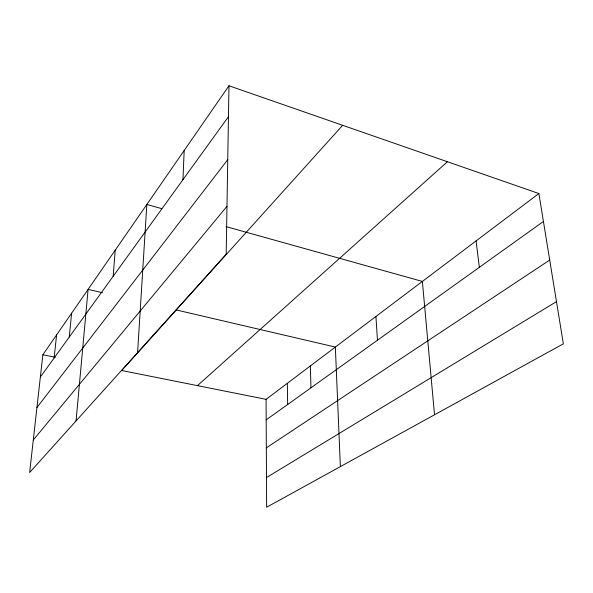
<?xml version="1.0" encoding="UTF-8"?>
<svg xmlns="http://www.w3.org/2000/svg" width="593" height="593" viewBox="0 0 593 593"><rect width="100%" height="100%" fill="white"/><g stroke="black" fill="none" stroke-linecap="round" stroke-linejoin="round"><path stroke-width="0.89" d="M228.972 85.763L226.185 254.16L29.65 472.502L42.859 354.77L228.972 85.763L538.881 193.54L563.35 343.821L266.635 507.237L266.072 399.341L538.881 193.54M182.948 179.672L184.178 150.503M137.591 352.583L146.834 204.489L161.756 208.654M113.167 276.264L115.212 250.187M76.06 420.941L88.105 289.377L102.5 292.734M69.248 337.069L71.612 313.208M54.148 357.964L56.594 334.919M40.361 377.059L228.461 116.665M36.936 407.539L227.749 159.65M33.297 439.976L226.978 206.334M342.658 125.301L121.758 370.521L266.072 399.341M197.469 385.643L447.418 161.733M266.183 419.866L543.425 221.463M266.324 447.863L549.711 260.053M266.479 477.558L556.479 301.615M42.859 354.77L55.349 357.268M176.314 309.961L335.356 347.075L340.375 466.624M226 226.593L422.372 281.43L434.528 414.774M476.083 240.914L479.337 267.324M375.925 316.469L377.459 340.234M310.339 365.948L310.962 387.822M287.323 383.308L287.664 404.485"/></g></svg>
